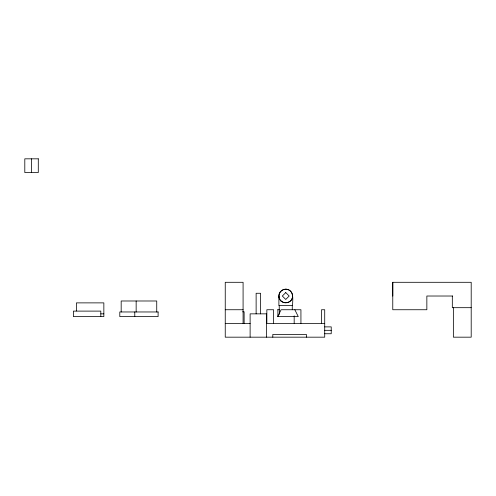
<?xml version="1.0" encoding="UTF-8"?>
<svg xmlns="http://www.w3.org/2000/svg" width="496" height="496" viewBox="0 0 496 496"><rect width="100%" height="100%" fill="white"/><g stroke="black" fill="none" stroke-linecap="round" stroke-linejoin="round"><path stroke-width="0.74" d="M321.507 323.392L321.507 309.74L324.713 309.74L324.713 323.454L266.848 323.454L266.848 309.74L273.6 309.74L273.6 323.392M294.178 315.834L294.178 323.392M453.363 307.452L453.363 337.175L471.2 337.175L471.2 282.298L392.77 282.298L392.77 309.74L426.851 309.74L426.851 296.019L452.606 296.019M278.888 296.019C278.808 291.673 283.352 288.188 287.525 289.391C294.537 291.394 292.491 300.303 292.609 305.623L278.888 305.623L278.888 296.019C278.56 304.829 292.944 304.829 292.609 296.019M471.2 307.681L452.321 307.681L452.321 296.019M225.246 309.74L243.083 309.74M277.692 309.74L279.434 309.74L279.434 314.309M242.618 311.792L244.125 311.792L244.125 323.454M100.8 313.85L103.85 313.85M225.246 323.454L250.189 323.454M324.713 326.883L331.229 326.883L331.229 333.746L324.713 333.746M324.713 330.317L331.229 330.317M294.841 309.74L298.27 316.597L277.692 316.597L281.12 309.74L300.929 309.74L300.929 323.392M392.77 282.298L392.77 296.081M324.713 323.392L324.713 337.175L225.246 337.175L225.246 282.298L243.083 282.298L243.083 323.454M306.41 337.175L306.41 334.434L272.8 334.434L272.8 337.175M292.268 305.623L292.268 309.74M279.236 305.623L279.236 309.74M277.89 309.74L277.89 316.597M266.588 337.175L266.588 313.85L250.12 313.85L250.12 337.175M260.586 313.85L260.586 293.272L256.128 293.272L256.128 313.85M156.736 311.965L156.736 300.991L121.173 300.991L121.173 311.965M136.152 300.991L136.152 311.965M134.782 311.965L134.782 316.597M100.806 316.597L100.806 311.11L73.371 311.11L73.371 316.597L103.85 316.597L103.85 302.876L76.409 302.876L76.409 310.924M31.434 158.825L31.434 172.546M285.752 292.59L282.323 296.019L285.752 299.448L289.18 296.019L285.752 292.59M38.291 158.825L24.8 158.825L24.8 172.546L38.291 172.546L38.291 158.825M158.106 311.965L119.796 311.965L119.796 316.597L158.106 316.597L158.106 311.965M280.903 300.867A6.857 6.857 0 0 0 292.38 297.792A6.857 6.857 0 0 0 283.972 289.391A6.857 6.857 0 0 0 280.903 300.867"/></g></svg>
